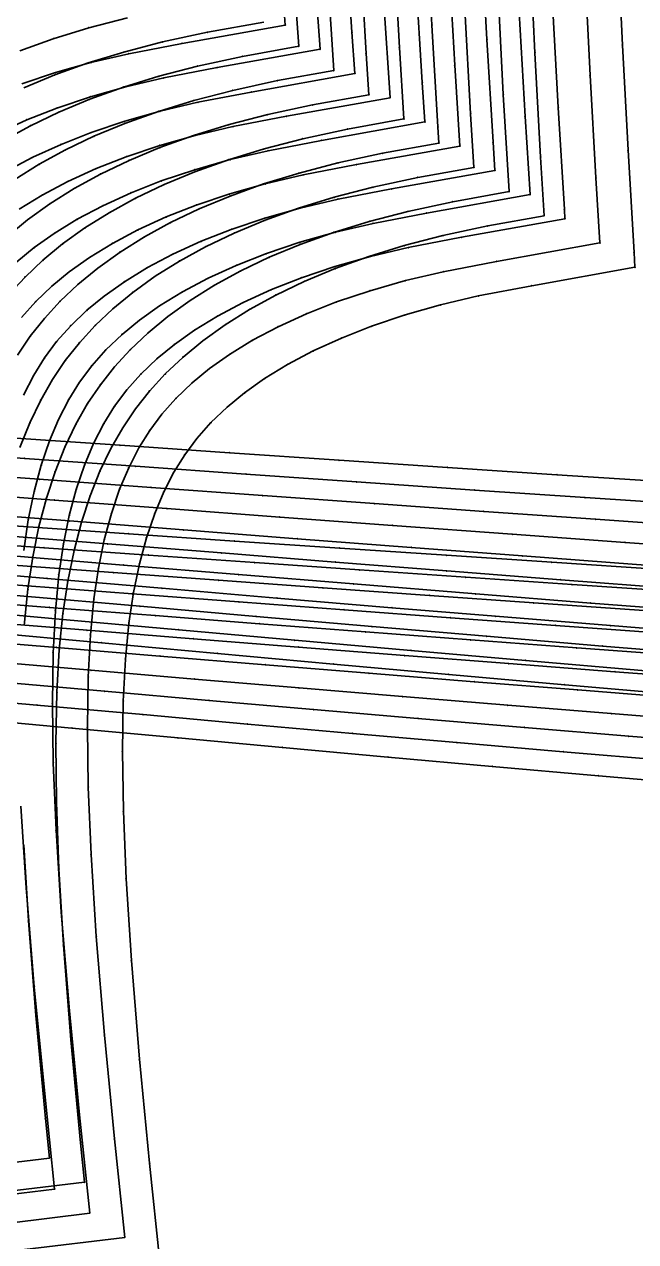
# Model space of a CAD drawing. Extents: x -2408 to 1029, y -526 to 2095.
# Drawn here: x -136.2 to -47.7, y 63.3 to 239.6 of the extents above; entities that cross this region are included whole.
import ezdxf

# ---------------------------------------------------------------- set-up
doc = ezdxf.new("R2010")
doc.units = 0

# ---------------------------------------------------------------- blocks, each defined once
blk = doc.blocks.new(' -30')
at = {"layer": '1'}
for points in [[(-92.109499, 420.534611), (-91.504507, 412.391815), (-106.438525, 409.720329), (-114.166003, 408.231014), (-119.644224, 406.949512), (-124.775494, 405.499108), (-129.635597, 403.873403)], [(-342.760814, -307.877856), (-358.028087, -306.955621), (-373.159335, -306.029753), (-388.425717, -305.092813), (-403.8543, -304.140616), (-419.119852, -303.190243), (-434.551643, -302.220237), (-449.815997, -301.250772), (-464.742282, -300.291929), (-480.513872, -299.265657), (-495.775766, -298.258206), (-511.213094, -297.224178), (-526.473238, -296.190561), (-541.755748, -295.148551), (-557.015282, -294.106065), (-572.430787, -293.055858), (-587.691043, -292.023998), (-603.09054, -290.995455), (-618.352803, -289.993615), (-633.737054, -289.006423), (-649.002495, -288.05404)]]:
    blk.add_lwpolyline(points, dxfattribs=at)
at = {"layer": '14'}
blk.add_lwpolyline([(-336.921449, -295.502206), (-352.774335, -294.549846), (-368.822548, -293.571679), (-384.674062, -292.600278), (-400.525082, -291.622457), (-416.375571, -290.636785), (-432.225418, -289.641835), (-448.074642, -288.636175), (-463.923113, -287.61838), (-479.770851, -286.587015), (-495.617764, -285.540654), (-511.314248, -284.488639), (-527.159674, -283.414513), (-543.004706, -282.333607), (-558.84971, -281.251301), (-574.694902, -280.172981), (-590.540647, -279.104026), (-606.387162, -278.049823), (-622.234812, -277.01575), (-638.083812, -276.007195), (-653.93453, -275.029536)], dxfattribs=at)
at = {"layer": '2'}
blk.add_point((-91.504507, 412.391815), dxfattribs=at)
at = {"layer": '3'}
for p in [(-106.438525, 409.720329), (-114.166003, 408.231014), (-124.775494, 405.499108), (-119.644224, 406.949512), (-543.004706, -282.333607), (-527.159674, -283.414513), (-511.314248, -284.488639), (-495.617764, -285.540654), (-479.770851, -286.587015), (-541.755748, -295.148551), (-526.473238, -296.190561), (-511.213094, -297.224178), (-495.775766, -298.258206), (-480.513872, -299.265657)]:
    blk.add_point(p, dxfattribs=at)
blk = doc.blocks.new(' -31')
at = {"layer": '1'}
for points in [[(-87.433996, 422.815308), (-86.456261, 408.880959), (-101.359358, 406.214972), (-109.088737, 404.725221), (-114.56483, 403.444144), (-119.697359, 401.993329), (-124.556211, 400.367994), (-128.913954, 398.663132), (-133.007615, 396.800484)], [(-340.083135, -311.390266), (-355.240609, -310.441104), (-370.646631, -309.464332), (-386.065395, -308.481187), (-401.470856, -307.495575), (-416.563246, -306.523903), (-431.967762, -305.523372), (-447.064334, -304.533157), (-462.467434, -303.511658), (-477.568247, -302.497232), (-492.969505, -301.447749), (-508.369706, -300.383404), (-523.52564, -299.32246), (-538.924263, -298.235568), (-554.014175, -297.167376), (-569.412716, -296.079403), (-584.484875, -295.02135), (-599.884799, -293.952446), (-614.939891, -292.924438), (-630.342483, -291.895187), (-645.381208, -290.917098)]]:
    blk.add_lwpolyline(points, dxfattribs=at)
at = {"layer": '14'}
for points in [[(-114.330507, 413.443097), (-119.936035, 411.985387), (-125.085454, 410.401247), (-129.93736, 408.658831)], [(-332.263749, -299.147884), (-348.280214, -298.154016), (-363.594789, -297.184995), (-379.609548, -296.167345), (-395.623802, -295.14478), (-411.637522, -294.115509), (-427.65062, -293.07774), (-443.663031, -292.029683), (-459.674685, -290.969549), (-475.685517, -289.895545), (-491.69542, -288.805885), (-508.783074, -287.623881), (-524.791244, -286.501704), (-540.798969, -285.371156), (-556.806537, -284.238117), (-572.814349, -283.10846), (-588.82269, -281.988066), (-604.831886, -280.882811), (-620.84226, -279.798574), (-636.854138, -278.741232), (-652.867844, -277.716665)]]:
    blk.add_lwpolyline(points, dxfattribs=at)
at = {"layer": '2'}
blk.add_point((-86.456261, 408.880959), dxfattribs=at)
at = {"layer": '3'}
for p in [(-119.936035, 411.985387), (-125.085454, 410.401247), (-101.359358, 406.214972), (-109.088737, 404.725221), (-119.697359, 401.993329), (-114.56483, 403.444144), (-124.556211, 400.367994), (-128.913954, 398.663132), (-556.806537, -284.238117), (-540.798969, -285.371156), (-524.791244, -286.501704), (-508.783074, -287.623881), (-491.69542, -288.805885), (-475.685517, -289.895545), (-554.014175, -297.167376), (-538.924263, -298.235568), (-523.52564, -299.32246), (-508.369706, -300.383404), (-492.969505, -301.447749), (-477.568247, -302.497232)]:
    blk.add_point(p, dxfattribs=at)
blk = doc.blocks.new(' -32')
at = {"layer": '1'}
for points in [[(-82.794173, 426.429278), (-81.832603, 411.349699), (-81.407175, 405.370178), (-96.403209, 402.687488), (-104.129246, 401.194404), (-109.606944, 399.907392), (-114.736197, 398.451441), (-119.594673, 396.819776), (-123.94999, 395.108866), (-128.040694, 393.23971), (-131.744729, 391.276312)], [(-331.077609, -315.318585), (-346.409663, -314.335485), (-361.511141, -313.346831), (-376.612028, -312.349246), (-392.062592, -311.327131), (-407.163202, -310.32531), (-422.41166, -309.306678), (-437.511194, -308.289093), (-452.764681, -307.251046), (-467.862725, -306.211758), (-483.121304, -305.147157), (-498.217353, -304.078559), (-513.649987, -302.970201), (-528.743964, -301.873124), (-543.994009, -300.757449), (-559.087372, -299.651705), (-574.317811, -298.539581), (-589.412083, -297.446193), (-604.120497, -296.394241), (-619.720314, -295.298582), (-634.81867, -294.263062), (-650.014154, -293.25094)]]:
    blk.add_lwpolyline(points, dxfattribs=at)
at = {"layer": '14'}
for points in [[(-94.613867, 412.809792), (-102.766152, 411.342033), (-109.250508, 409.93792), (-114.856034, 408.480214), (-120.005453, 406.896074), (-124.857356, 405.153652), (-129.332546, 403.292628)], [(-343.572197, -301.792879), (-358.258268, -300.830447), (-377.132435, -299.587055), (-393.309773, -298.517615), (-409.486565, -297.442485), (-425.662674, -296.359494), (-441.838075, -295.266465), (-458.012707, -294.161219), (-474.186413, -293.041589), (-490.35915, -291.905397), (-506.197571, -290.774652), (-522.368393, -289.603916), (-538.538669, -288.423019), (-554.708762, -287.238375), (-570.879034, -286.056398), (-587.049845, -284.883501), (-603.221597, -283.726093), (-619.394575, -282.590595), (-635.569178, -281.483415), (-651.745769, -280.410968)]]:
    blk.add_lwpolyline(points, dxfattribs=at)
at = {"layer": '2'}
blk.add_point((-81.407175, 405.370178), dxfattribs=at)
at = {"layer": '3'}
for p in [(-102.766152, 411.342033), (-81.832603, 411.349699), (-109.250508, 409.93792), (-114.856034, 408.480214), (-120.005453, 406.896074), (-124.857356, 405.153652), (-96.403209, 402.687488), (-104.129246, 401.194404), (-114.736197, 398.451441), (-109.606944, 399.907392), (-119.594673, 396.819776), (-123.94999, 395.108866), (-128.040694, 393.23971), (-554.708762, -287.238375), (-538.538669, -288.423019), (-522.368393, -289.603916), (-506.197571, -290.774652), (-490.35915, -291.905397), (-474.186413, -293.041589), (-543.994009, -300.757449), (-528.743964, -301.873124), (-513.649987, -302.970201), (-498.217353, -304.078559), (-483.121304, -305.147157)]:
    blk.add_point(p, dxfattribs=at)
blk = doc.blocks.new(' -33')
at = {"layer": '1'}
for points in [[(-77.226999, 415.564104), (-76.319799, 401.866341), (-91.323766, 399.182201), (-99.051053, 397.688816), (-104.527355, 396.402077), (-109.657433, 394.945849), (-114.515112, 393.31441), (-118.870441, 391.603469), (-122.961121, 389.734312), (-126.665149, 387.770869), (-129.992095, 385.728833)], [(-342.352205, -317.947963), (-357.588725, -316.915788), (-372.742656, -315.878392), (-387.978463, -314.83589), (-403.214181, -313.792053), (-418.633127, -312.729474), (-433.867876, -311.671278), (-449.292752, -310.590136), (-464.525998, -309.510678), (-479.956925, -308.402736), (-495.187978, -307.29314), (-510.588491, -306.154018), (-525.817241, -305.012652), (-541.24244, -303.847535), (-556.470265, -302.694468), (-571.874492, -301.530836), (-587.10319, -300.388818), (-602.332926, -299.260738), (-617.718313, -298.141163), (-632.95132, -297.058181), (-648.318027, -295.997145)]]:
    blk.add_lwpolyline(points, dxfattribs=at)
at = {"layer": '14'}
for points in [[(-89.978962, 415.93521), (-89.533863, 409.304581), (-97.686148, 407.836822), (-104.170508, 406.432709), (-109.776037, 404.975003), (-114.925456, 403.390864), (-119.777362, 401.648441), (-124.252552, 399.787417), (-128.386638, 397.809855), (-132.178247, 395.73216)], [(-338.964327, -305.446271), (-355.305994, -304.339087), (-371.877439, -303.2079), (-388.217821, -302.090904), (-404.557672, -300.969821), (-420.896859, -299.842089), (-437.235306, -298.705142), (-453.572917, -297.556414), (-469.909596, -296.393339), (-486.245286, -295.21335), (-503.557809, -293.941453), (-519.891237, -292.722242), (-536.224043, -291.490936), (-552.556552, -290.254478), (-568.889201, -289.019803), (-585.22239, -287.793847), (-601.556519, -286.583548), (-617.892025, -285.395838), (-634.229233, -284.237662), (-650.568579, -283.115953)]]:
    blk.add_lwpolyline(points, dxfattribs=at)
at = {"layer": '2'}
for p in [(-89.533863, 409.304581), (-76.319799, 401.866341)]:
    blk.add_point(p, dxfattribs=at)
at = {"layer": '3'}
for p in [(-97.686148, 407.836822), (-104.170508, 406.432709), (-109.776037, 404.975003), (-114.925456, 403.390864), (-119.777362, 401.648441), (-124.252552, 399.787417), (-91.323766, 399.182201), (-128.386638, 397.809855), (-99.051053, 397.688816), (-109.657433, 394.945849), (-104.527355, 396.402077), (-114.515112, 393.31441), (-118.870441, 391.603469), (-122.961121, 389.734312), (-126.665149, 387.770869), (-552.556552, -290.254478), (-536.224043, -291.490936), (-519.891237, -292.722242), (-503.557809, -293.941453), (-486.245286, -295.21335), (-469.909596, -296.393339), (-556.470265, -302.694468), (-541.24244, -303.847535), (-525.817241, -305.012652), (-510.588491, -306.154018), (-495.187978, -307.29314), (-479.956925, -308.402736)]:
    blk.add_point(p, dxfattribs=at)
blk = doc.blocks.new(' -34')
at = {"layer": '1'}
for points in [[(-72.572019, 419.162456), (-71.643353, 404.066203), (-71.265397, 398.356552), (-86.244791, 395.676803), (-93.974336, 394.182903), (-99.448109, 392.89667), (-104.57968, 391.43995), (-109.435877, 389.808945), (-113.791234, 388.097937), (-117.8819, 386.22872), (-121.585924, 384.265219), (-124.912864, 382.223142), (-127.82395, 380.156398), (-130.334683, 378.096953)], [(-339.819129, -321.472774), (-355.190724, -320.395933), (-370.15938, -319.335385), (-385.530221, -318.247969), (-400.901061, -317.160511), (-415.978248, -316.088815), (-431.348212, -314.988678), (-446.432344, -313.899969), (-461.800815, -312.779261), (-476.892099, -311.664859), (-492.258289, -310.513737), (-507.463499, -309.356625), (-522.827069, -308.170718), (-537.915343, -306.995565), (-553.277709, -305.794596), (-568.34347, -304.61822), (-583.706522, -303.425983), (-599.070645, -302.247155), (-614.115947, -301.111752), (-629.483418, -299.977411), (-644.508405, -298.898956), (-659.880782, -297.832882)]]:
    blk.add_lwpolyline(points, dxfattribs=at)
at = {"layer": '14'}
for points in [[(-85.26271, 418.531257), (-84.453869, 405.799408), (-92.606148, 404.331627), (-99.090505, 402.927502), (-104.696034, 401.469792), (-109.845452, 399.885653), (-114.697358, 398.143236), (-119.172548, 396.282237), (-123.306636, 394.304677), (-127.09825, 392.226958), (-130.621163, 390.018037)], [(-336.893554, -308.944686), (-353.398217, -307.7883), (-369.264324, -306.666958), (-385.767575, -305.500612), (-402.270282, -304.331553), (-418.772371, -303.156799), (-435.273654, -301.973375), (-451.774057, -300.778302), (-468.273469, -299.568599), (-484.771777, -298.341289), (-500.863847, -297.124308), (-517.359792, -295.856225), (-533.854946, -294.573899), (-550.349751, -293.28483), (-566.844649, -291.996522), (-583.340118, -290.716473), (-599.836525, -289.452191), (-616.334348, -288.211174), (-632.83403, -287.000926), (-649.336013, -285.828948)]]:
    blk.add_lwpolyline(points, dxfattribs=at)
at = {"layer": '2'}
for p in [(-84.453869, 405.799408), (-71.265397, 398.356552)]:
    blk.add_point(p, dxfattribs=at)
at = {"layer": '3'}
for p in [(-92.606148, 404.331627), (-71.643353, 404.066203), (-99.090505, 402.927502), (-104.696034, 401.469792), (-109.845452, 399.885653), (-114.697358, 398.143236), (-119.172548, 396.282237), (-86.244791, 395.676803), (-123.306636, 394.304677), (-93.974336, 394.182903), (-127.09825, 392.226958), (-104.57968, 391.43995), (-99.448109, 392.89667), (-109.435877, 389.808945), (-113.791234, 388.097937), (-117.8819, 386.22872), (-121.585924, 384.265219), (-124.912864, 382.223142), (-127.82395, 380.156398), (-550.349751, -293.28483), (-533.854946, -294.573899), (-517.359792, -295.856225), (-500.863847, -297.124308), (-484.771777, -298.341289), (-553.277709, -305.794596), (-537.915343, -306.995565), (-522.827069, -308.170718), (-507.463499, -309.356625), (-492.258289, -310.513737), (-476.892099, -311.664859)]:
    blk.add_point(p, dxfattribs=at)
blk = doc.blocks.new(' -35')
at = {"layer": '1'}
for points in [[(-67.811545, 421.687174), (-66.930013, 406.553247), (-66.17599, 394.85302), (-81.165415, 392.171487), (-88.89632, 390.677279), (-94.368574, 389.391358), (-99.501039, 387.934344), (-104.356352, 386.303574), (-108.711718, 384.592521), (-112.802369, 382.723279), (-116.506403, 380.75976), (-119.833344, 378.717621), (-122.744405, 376.650841), (-125.254687, 374.591743), (-127.605404, 372.347779), (-129.642917, 370.055695)], [(-334.311362, -325.221521), (-349.682815, -324.113959), (-364.688368, -323.015634), (-380.058656, -321.892006), (-395.429036, -320.769594), (-410.489672, -319.666531), (-425.859359, -318.534784), (-440.927501, -317.417342), (-456.295825, -316.267188), (-471.371645, -315.126101), (-486.737789, -313.947217), (-501.821522, -312.771718), (-517.184815, -311.556191), (-532.431516, -310.3369), (-547.793194, -309.10119), (-562.848737, -307.889119), (-578.210751, -306.657574), (-593.573671, -305.437374), (-608.60819, -304.260266), (-623.974281, -303.080739), (-638.987994, -301.957219), (-654.358941, -300.84264)]]:
    blk.add_lwpolyline(points, dxfattribs=at)
at = {"layer": '14'}
for points in [[(-80.623388, 423.163421), (-79.765243, 408.288339), (-79.373865, 402.294197), (-87.52615, 400.826416), (-94.01051, 399.422292), (-99.616039, 397.964583), (-104.765455, 396.380455), (-109.617357, 394.638053), (-114.092551, 392.777033), (-118.226634, 390.799471), (-122.018247, 388.721776), (-125.541166, 386.51286), (-128.775672, 384.189023), (-131.64112, 381.828763)], [(-331.366799, -312.698138), (-347.864946, -311.511442), (-363.762553, -310.349417), (-380.258736, -309.144425), (-396.754401, -307.938803), (-413.249481, -306.729329), (-429.743777, -305.51279), (-446.237205, -304.285964), (-462.72968, -303.045631), (-479.221003, -301.788578), (-495.711088, -300.511585), (-511.856321, -299.239829), (-528.344142, -297.923994), (-544.831437, -296.598554), (-561.318709, -295.271153), (-577.806346, -293.949448), (-594.294851, -292.641083), (-610.784727, -291.353704), (-627.276361, -290.094966), (-643.770257, -288.872514), (-660.266918, -287.693996)]]:
    blk.add_lwpolyline(points, dxfattribs=at)
at = {"layer": '2'}
for p in [(-79.373865, 402.294197), (-66.17599, 394.85302)]:
    blk.add_point(p, dxfattribs=at)
at = {"layer": '3'}
for p in [(-79.765243, 408.288339), (-66.930013, 406.553247), (-87.52615, 400.826416), (-94.01051, 399.422292), (-99.616039, 397.964583), (-104.765455, 396.380455), (-109.617357, 394.638053), (-114.092551, 392.777033), (-81.165415, 392.171487), (-118.226634, 390.799471), (-88.89632, 390.677279), (-122.018247, 388.721776), (-99.501039, 387.934344), (-94.368574, 389.391358), (-125.541166, 386.51286), (-104.356352, 386.303574), (-108.711718, 384.592521), (-128.775672, 384.189023), (-112.802369, 382.723279), (-116.506403, 380.75976), (-119.833344, 378.717621), (-122.744405, 376.650841), (-125.254687, 374.591743), (-127.605404, 372.347779), (-544.831437, -296.598554), (-528.344142, -297.923994), (-511.856321, -299.239829), (-495.711088, -300.511585), (-479.221003, -301.788578), (-547.793194, -309.10119), (-532.431516, -310.3369), (-517.184815, -311.556191), (-501.821522, -312.771718), (-486.737789, -313.947217), (-471.371645, -315.126101)]:
    blk.add_point(p, dxfattribs=at)
blk = doc.blocks.new(' -36')
at = {"layer": '1'}
for points in [[(-63.094369, 425.353161), (-62.282581, 410.275614), (-61.385978, 395.424654), (-61.120334, 391.34346), (-76.085423, 388.66629), (-83.816337, 387.172087), (-89.288583, 385.886163), (-94.421052, 384.429136), (-99.276354, 382.798364), (-103.631714, 381.087337), (-107.722366, 379.218105), (-111.426399, 377.25456), (-114.753342, 375.212414), (-117.664402, 373.145632), (-120.174683, 371.086539), (-122.525402, 368.842584), (-124.562921, 366.550502), (-126.319927, 364.192441), (-127.876214, 361.6794), (-129.356092, 358.791066)], [(-340.762445, -328.112092), (-355.750952, -326.984822), (-371.109986, -325.825073), (-386.098316, -324.695337), (-401.323935, -323.547214), (-416.311969, -322.413832), (-431.546185, -321.255755), (-446.533149, -320.107825), (-461.776212, -318.928919), (-476.761207, -317.756053), (-491.744892, -316.566135), (-506.995499, -315.335066), (-521.97626, -314.109339), (-537.243101, -312.84839), (-552.222473, -311.605443), (-567.447619, -310.342887), (-582.427615, -309.107693), (-597.629275, -307.867498), (-612.611917, -306.664332), (-627.790771, -305.471098), (-642.777801, -304.324451), (-657.767659, -303.214828)]]:
    blk.add_lwpolyline(points, dxfattribs=at)
at = {"layer": '14'}
for points in [[(-75.777909, 424.510275), (-74.942438, 409.13884), (-74.293866, 398.788986), (-82.446145, 397.321223), (-88.930501, 395.917101), (-94.53603, 394.459385), (-99.685448, 392.875248), (-104.537354, 391.132844), (-109.012544, 389.271825), (-113.14663, 387.294263), (-116.93824, 385.216569), (-120.461156, 383.007653), (-123.695663, 380.683819), (-126.561111, 378.323579), (-129.135956, 375.88832), (-131.42199, 373.39571)], [(-343.072354, -315.204281), (-358.265572, -314.058516), (-374.924507, -312.801369), (-391.582949, -311.545906), (-408.240853, -310.288464), (-424.89798, -309.025397), (-441.554228, -307.753049), (-458.209454, -306.467765), (-474.863555, -305.165888), (-491.516312, -303.84377), (-509.21767, -302.412573), (-525.867796, -301.045736), (-542.517232, -299.667298), (-559.166528, -298.285501), (-575.816194, -296.908591), (-592.466782, -295.544809), (-609.118724, -294.202407), (-625.772571, -292.889628), (-642.428835, -291.614717), (-659.088025, -290.385919)]]:
    blk.add_lwpolyline(points, dxfattribs=at)
at = {"layer": '2'}
for p in [(-74.293866, 398.788986), (-61.120334, 391.34346)]:
    blk.add_point(p, dxfattribs=at)
at = {"layer": '3'}
for p in [(-74.942438, 409.13884), (-62.282581, 410.275614), (-82.446145, 397.321223), (-88.930501, 395.917101), (-61.385978, 395.424654), (-94.53603, 394.459385), (-99.685448, 392.875248), (-104.537354, 391.132844), (-109.012544, 389.271825), (-76.085423, 388.66629), (-113.14663, 387.294263), (-83.816337, 387.172087), (-116.93824, 385.216569), (-94.421052, 384.429136), (-89.288583, 385.886163), (-120.461156, 383.007653), (-99.276354, 382.798364), (-103.631714, 381.087337), (-123.695663, 380.683819), (-107.722366, 379.218105), (-126.561111, 378.323579), (-111.426399, 377.25456), (-129.135956, 375.88832), (-114.753342, 375.212414), (-117.664402, 373.145632), (-120.174683, 371.086539), (-122.525402, 368.842584), (-124.562921, 366.550502), (-126.319927, 364.192441), (-127.876214, 361.6794), (-542.517232, -299.667298), (-525.867796, -301.045736), (-509.21767, -302.412573), (-491.516312, -303.84377), (-474.863555, -305.165888), (-552.222473, -311.605443), (-537.243101, -312.84839), (-521.97626, -314.109339), (-506.995499, -315.335066), (-491.744892, -316.566135), (-476.761207, -317.756053)]:
    blk.add_point(p, dxfattribs=at)
blk = doc.blocks.new(' -37')
at = {"layer": '1'}
for points in [[(-57.615895, 414.215875), (-56.739934, 399.142059), (-56.025076, 387.840996), (-71.006287, 385.160944), (-78.7391, 383.666296), (-84.209217, 382.38079), (-89.342939, 380.923341), (-94.197003, 379.292918), (-98.55238, 377.581844), (-102.643017, 375.712574), (-106.347051, 373.748976), (-109.673999, 371.706772), (-112.585029, 369.639976), (-115.094682, 367.581358), (-117.445468, 365.337307), (-119.48304, 363.045147), (-121.240083, 360.687013), (-122.796398, 358.173875), (-124.276295, 355.285432), (-125.589457, 352.164937), (-126.789095, 348.645596), (-127.810593, 344.85966), (-128.659821, 340.744962), (-129.317732, 336.295961)], [(-129.725852, 299.281603), (-128.969738, 287.432878), (-127.792769, 273.126968), (-126.339501, 258.081565), (-124.848623, 243.833447), (-132.902597, 242.83007)], [(-335.917759, -331.835962), (-350.905916, -330.678179), (-366.176563, -329.487888), (-381.164088, -328.321985), (-396.497297, -327.130311), (-411.484805, -325.964191), (-426.703417, -324.775503), (-441.690021, -323.597393), (-456.40136, -322.431127), (-471.902847, -321.188842), (-486.886278, -319.971408), (-502.122527, -318.713448), (-517.102886, -317.458679), (-532.226095, -316.177901), (-547.204588, -314.901198), (-562.419911, -313.602854), (-577.398712, -312.329684), (-592.590059, -311.049699), (-607.571222, -309.804694), (-622.739327, -308.568078), (-637.724826, -307.376246), (-652.713141, -306.219829)]]:
    blk.add_lwpolyline(points, dxfattribs=at)
at = {"layer": '14'}
for points in [[(-71.011885, 427.871079), (-70.23439, 412.379166), (-69.366786, 397.622468), (-69.213867, 395.283775), (-77.366151, 393.816017), (-83.850508, 392.411904), (-89.456035, 390.954197), (-94.605451, 389.370058), (-99.457357, 387.627636), (-103.932547, 385.766617), (-108.066634, 383.789075), (-111.858248, 381.711364), (-115.381162, 379.502442), (-118.615671, 377.178627), (-121.481122, 374.818377), (-124.055962, 372.383106), (-126.341996, 369.890513), (-128.376879, 367.313659), (-130.222594, 364.572982)], [(-340.266953, -318.765713), (-356.91931, -317.470753), (-372.143739, -316.284671), (-388.794947, -314.990613), (-405.445605, -313.696131), (-422.095541, -312.397339), (-438.7446, -311.090346), (-455.392629, -309.771261), (-472.039473, -308.436196), (-488.684979, -307.081259), (-503.666149, -305.841563), (-520.308955, -304.442927), (-536.950896, -303.029512), (-553.592508, -301.609709), (-570.234326, -300.191908), (-586.876888, -298.7845), (-603.520729, -297.395875), (-620.166385, -296.034424), (-636.814393, -294.708537), (-653.465288, -293.426604)]]:
    blk.add_lwpolyline(points, dxfattribs=at)
at = {"layer": '2'}
for p in [(-69.213867, 395.283775), (-56.025076, 387.840996), (-124.848623, 243.833447)]:
    blk.add_point(p, dxfattribs=at)
at = {"layer": '3'}
for p in [(-70.23439, 412.379166), (-56.739934, 399.142059), (-69.366786, 397.622468), (-77.366151, 393.816017), (-83.850508, 392.411904), (-89.456035, 390.954197), (-94.605451, 389.370058), (-99.457357, 387.627636), (-103.932547, 385.766617), (-71.006287, 385.160944), (-108.066634, 383.789075), (-78.7391, 383.666296), (-111.858248, 381.711364), (-89.342939, 380.923341), (-84.209217, 382.38079), (-115.381162, 379.502442), (-94.197003, 379.292918), (-98.55238, 377.581844), (-118.615671, 377.178627), (-102.643017, 375.712574), (-121.481122, 374.818377), (-106.347051, 373.748976), (-124.055962, 372.383106), (-109.673999, 371.706772), (-126.341996, 369.890513), (-112.585029, 369.639976), (-128.376879, 367.313659), (-115.094682, 367.581358), (-117.445468, 365.337307), (-119.48304, 363.045147), (-121.240083, 360.687013), (-122.796398, 358.173875), (-124.276295, 355.285432), (-125.589457, 352.164937), (-126.789095, 348.645596), (-127.810593, 344.85966), (-128.659821, 340.744962), (-128.969738, 287.432878), (-127.792769, 273.126968), (-126.339501, 258.081565), (-553.592508, -301.609709), (-536.950896, -303.029512), (-520.308955, -304.442927), (-503.666149, -305.841563), (-488.684979, -307.081259), (-472.039473, -308.436196), (-547.204588, -314.901198), (-532.226095, -316.177901), (-517.102886, -317.458679), (-502.122527, -318.713448), (-486.886278, -319.971408), (-471.902847, -321.188842)]:
    blk.add_point(p, dxfattribs=at)
blk = doc.blocks.new(' -38')
at = {"layer": '1'}
for points in [[(-52.77128, 415.446312), (-51.94388, 400.436293), (-51.048263, 385.658428), (-50.963736, 384.332466), (-65.925444, 381.655884), (-73.656435, 380.161651), (-79.128596, 378.875739), (-84.261116, 377.4187), (-89.116377, 375.787959), (-93.471737, 374.076918), (-97.562388, 372.207672), (-101.266422, 370.24413), (-104.593365, 368.202008), (-107.504424, 366.135233), (-110.014685, 364.076148), (-112.3654, 361.832164), (-114.402923, 359.540093), (-116.159926, 357.182056), (-117.71621, 354.669011), (-119.196093, 351.780676), (-120.509258, 348.660266), (-121.708893, 345.141071), (-122.730403, 341.355245), (-123.579661, 337.240669), (-124.237608, 332.7918), (-124.739476, 327.578661), (-125.058448, 321.490579), (-125.169783, 314.188447), (-125.045996, 305.55323), (-124.646099, 295.781053), (-123.889788, 283.928371), (-122.71314, 269.625859), (-121.260281, 254.58402), (-119.770031, 240.341415), (-131.405594, 238.912487)], [(-332.188029, -335.492538), (-347.30672, -334.294263), (-362.753914, -333.053838), (-377.871486, -331.841428), (-393.234888, -330.611362), (-408.352656, -329.401497), (-423.47021, -328.188497), (-438.85538, -326.946902), (-453.971525, -325.717039), (-469.36682, -324.451346), (-484.480579, -323.19214), (-499.886211, -321.887599), (-514.996526, -320.588153), (-530.160561, -319.268771), (-545.268729, -317.944592), (-560.649482, -316.593849), (-575.757856, -315.271431), (-590.867173, -313.959848), (-606.223716, -312.644678), (-621.336548, -311.374729), (-636.669241, -310.117893), (-651.78772, -308.916319)]]:
    blk.add_lwpolyline(points, dxfattribs=at)
at = {"layer": '14'}
for points in [[(-65.448873, 414.684796), (-64.616711, 399.548003), (-64.133868, 391.778603), (-72.286152, 390.310821), (-78.77051, 388.906697), (-84.37604, 387.448986), (-89.525457, 385.864846), (-94.37736, 384.122429), (-98.852553, 382.26143), (-102.986636, 380.283874), (-106.778249, 378.206179), (-110.301168, 375.997263), (-113.535674, 373.673425), (-116.401121, 371.313164), (-118.975961, 368.877891), (-121.261995, 366.385298), (-123.296878, 363.808445), (-125.142597, 361.067782), (-126.843638, 358.08652), (-128.435622, 354.770875), (-129.860531, 351.203596)], [(-338.143007, -322.285768), (-354.957992, -320.939086), (-372.280916, -319.547715), (-389.094561, -318.202078), (-405.907649, -316.856893), (-422.719985, -315.507814), (-439.531393, -314.150492), (-456.341658, -312.780583), (-473.150681, -311.393731), (-489.958248, -309.985592), (-506.522355, -308.572932), (-523.326884, -307.116879), (-540.130614, -305.646606), (-556.934097, -304.171134), (-573.737918, -302.699483), (-590.542667, -301.240673), (-607.348893, -299.803726), (-624.157259, -298.397655), (-640.968316, -297.031482), (-657.782651, -295.714229)]]:
    blk.add_lwpolyline(points, dxfattribs=at)
at = {"layer": '2'}
for p in [(-64.133868, 391.778603), (-50.963736, 384.332466), (-119.770031, 240.341415)]:
    blk.add_point(p, dxfattribs=at)
at = {"layer": '3'}
for p in [(-51.94388, 400.436293), (-64.616711, 399.548003), (-72.286152, 390.310821), (-78.77051, 388.906697), (-84.37604, 387.448986), (-89.525457, 385.864846), (-51.048263, 385.658428), (-94.37736, 384.122429), (-98.852553, 382.26143), (-65.925444, 381.655884), (-102.986636, 380.283874), (-73.656435, 380.161651), (-106.778249, 378.206179), (-84.261116, 377.4187), (-79.128596, 378.875739), (-110.301168, 375.997263), (-89.116377, 375.787959), (-93.471737, 374.076918), (-113.535674, 373.673425), (-97.562388, 372.207672), (-116.401121, 371.313164), (-101.266422, 370.24413), (-118.975961, 368.877891), (-104.593365, 368.202008), (-121.261995, 366.385298), (-107.504424, 366.135233), (-123.296878, 363.808445), (-110.014685, 364.076148), (-112.3654, 361.832164), (-125.142597, 361.067782), (-126.843638, 358.08652), (-114.402923, 359.540093), (-116.159926, 357.182056), (-128.435622, 354.770875), (-117.71621, 354.669011), (-119.196093, 351.780676), (-120.509258, 348.660266), (-121.708893, 345.141071), (-122.730403, 341.355245), (-123.579661, 337.240669), (-124.237608, 332.7918), (-124.739476, 327.578661), (-125.058448, 321.490579), (-125.169783, 314.188447), (-125.045996, 305.55323), (-124.646099, 295.781053), (-123.889788, 283.928371), (-122.71314, 269.625859), (-121.260281, 254.58402), (-540.130614, -305.646606), (-523.326884, -307.116879), (-506.522355, -308.572932), (-489.958248, -309.985592), (-473.150681, -311.393731), (-545.268729, -317.944592), (-530.160561, -319.268771), (-514.996526, -320.588153), (-499.886211, -321.887599), (-484.480579, -323.19214), (-469.36682, -324.451346)]:
    blk.add_point(p, dxfattribs=at)
blk = doc.blocks.new(' -39')
at = {"layer": '1'}
for points in [[(-48.097696, 420.523488), (-47.314612, 405.109559), (-46.472991, 390.238105), (-45.901623, 380.824051), (-60.845311, 378.150715), (-68.57599, 376.656565), (-74.048498, 375.37059), (-79.180812, 373.913615), (-84.036269, 372.282799), (-88.391627, 370.571777), (-92.482287, 368.702528), (-96.186315, 366.739004), (-99.513259, 364.696873), (-102.424319, 362.6301), (-104.93468, 360.570946), (-107.28539, 358.32699), (-109.322896, 356.034913), (-111.079901, 353.676883), (-112.636186, 351.163852), (-114.116059, 348.275538), (-115.429221, 345.155144), (-116.628855, 341.635975), (-117.650377, 337.850158), (-118.499634, 333.735612), (-119.157584, 329.286765), (-119.65947, 324.073476), (-119.978436, 317.985633), (-120.08978, 310.68328), (-119.966007, 302.048417), (-119.566144, 292.276634), (-118.809798, 280.423291), (-117.633191, 266.121346), (-116.180411, 251.080132), (-114.688721, 236.823578), (-129.21387, 235.074452)], [(-341.689337, -338.093001), (-357.145262, -336.818644), (-372.261771, -335.568273), (-387.650479, -334.297441), (-402.767506, -333.05311), (-417.884442, -331.808156), (-433.252995, -330.536635), (-448.368769, -329.277223), (-463.747899, -327.984156), (-478.861423, -326.697909), (-494.251373, -325.367842), (-509.361396, -324.041534), (-524.576187, -322.688298), (-539.683514, -321.331744), (-555.054786, -319.945953), (-570.16184, -318.585931), (-585.269618, -317.234377), (-600.616008, -315.876921), (-615.727055, -314.562388), (-631.049142, -313.258955), (-646.165642, -312.008673)]]:
    blk.add_lwpolyline(points, dxfattribs=at)
at = {"layer": '14'}
for points in [[(-60.688099, 417.919187), (-59.889496, 402.333824), (-59.053864, 388.273392), (-67.206148, 386.805628), (-73.690505, 385.401506), (-79.296033, 383.943789), (-84.44545, 382.359653), (-89.297355, 380.617249), (-93.772544, 378.75623), (-97.906632, 376.778668), (-101.698246, 374.700973), (-105.221159, 372.492058), (-108.455663, 370.168223), (-111.321111, 367.807983), (-113.895957, 365.372723), (-116.181995, 362.880114), (-118.216874, 360.303259), (-120.062588, 357.5626), (-121.76363, 354.581332), (-123.355615, 351.265695), (-124.780524, 347.698396), (-126.027378, 343.896692), (-127.110303, 339.786937), (-128.014336, 335.358655), (-128.713903, 330.676736), (-129.234475, 325.450803)], [(-129.305154, 293.684608), (-128.645475, 282.660936), (-127.550548, 268.965145), (-126.162558, 254.028983), (-125.592861, 248.307781), (-135.287115, 247.153078)], [(-332.512111, -326.100088), (-349.320393, -324.721841), (-366.674352, -323.2841), (-383.480726, -321.898169), (-400.286632, -320.515133), (-417.091804, -319.130417), (-433.89609, -317.739438), (-450.699301, -316.337614), (-467.501246, -314.920366), (-484.301774, -313.48311), (-500.92053, -312.0371), (-517.71781, -310.550055), (-534.513969, -309.04535), (-551.309658, -307.532143), (-568.105492, -306.019597), (-584.902087, -304.516876), (-601.700095, -303.033139), (-618.500055, -301.577554), (-635.302619, -300.159282), (-652.108404, -298.787484)]]:
    blk.add_lwpolyline(points, dxfattribs=at)
at = {"layer": '2'}
for p in [(-59.053864, 388.273392), (-45.901623, 380.824051), (-125.592861, 248.307781), (-114.688721, 236.823578)]:
    blk.add_point(p, dxfattribs=at)
at = {"layer": '3'}
for p in [(-47.314612, 405.109559), (-59.889496, 402.333824), (-46.472991, 390.238105), (-67.206148, 386.805628), (-73.690505, 385.401506), (-79.296033, 383.943789), (-84.44545, 382.359653), (-89.297355, 380.617249), (-93.772544, 378.75623), (-60.845311, 378.150715), (-97.906632, 376.778668), (-68.57599, 376.656565), (-101.698246, 374.700973), (-79.180812, 373.913615), (-74.048498, 375.37059), (-105.221159, 372.492058), (-84.036269, 372.282799), (-88.391627, 370.571777), (-108.455663, 370.168223), (-92.482287, 368.702528), (-111.321111, 367.807983), (-96.186315, 366.739004), (-113.895957, 365.372723), (-99.513259, 364.696873), (-116.181995, 362.880114), (-102.424319, 362.6301), (-118.216874, 360.303259), (-104.93468, 360.570946), (-107.28539, 358.32699), (-120.062588, 357.5626), (-121.76363, 354.581332), (-109.322896, 356.034913), (-111.079901, 353.676883), (-123.355615, 351.265695), (-112.636186, 351.163852), (-124.780524, 347.698396), (-114.116059, 348.275538), (-126.027378, 343.896692), (-115.429221, 345.155144), (-116.628855, 341.635975), (-127.110303, 339.786937), (-117.650377, 337.850158), (-128.014336, 335.358655), (-118.499634, 333.735612), (-128.713903, 330.676736), (-119.157584, 329.286765), (-119.65947, 324.073476), (-119.978436, 317.985633), (-120.08978, 310.68328), (-119.966007, 302.048417), (-119.566144, 292.276634), (-128.645475, 282.660936), (-118.809798, 280.423291), (-127.550548, 268.965145), (-117.633191, 266.121346), (-126.162558, 254.028983), (-116.180411, 251.080132), (-551.309658, -307.532143), (-534.513969, -309.04535), (-517.71781, -310.550055), (-500.92053, -312.0371), (-484.301774, -313.48311), (-555.054786, -319.945953), (-539.683514, -321.331744), (-524.576187, -322.688298), (-509.361396, -324.041534), (-494.251373, -325.367842), (-478.861423, -326.697909)]:
    blk.add_point(p, dxfattribs=at)
blk = doc.blocks.new(' -40')
at = {"layer": '1'}
for points in [[(-43.350551, 424.78795), (-42.627892, 409.482659), (-41.816657, 394.26414), (-40.950447, 379.430905), (-40.819788, 377.319183), (-55.765857, 374.645403), (-63.497741, 373.150979), (-68.9689, 371.865275), (-74.102009, 370.408034), (-78.956683, 368.777439), (-83.312053, 367.066388), (-87.402697, 365.197137), (-91.106734, 363.233566), (-94.433674, 361.191388), (-97.344718, 359.124586), (-99.854679, 357.065734), (-102.205432, 354.821745), (-104.242979, 352.529625), (-106.000001, 350.17152), (-107.556301, 347.658431), (-109.036188, 344.770064), (-110.349353, 341.649612), (-111.54899, 338.130338), (-112.570497, 334.34444), (-113.419742, 330.229825), (-114.077672, 325.780903), (-114.579482, 320.568201), (-114.898473, 314.479399), (-115.009781, 307.177912), (-114.885964, 298.541691), (-114.485981, 288.76837), (-113.72976, 276.917634), (-112.552935, 262.613457), (-111.099894, 247.569874), (-109.606695, 233.299084)], [(-336.593261, -341.872497), (-352.059155, -340.566054), (-367.17452, -339.277857), (-382.593038, -337.965144), (-397.709153, -336.685594), (-412.540104, -335.431908), (-428.177228, -334.10545), (-443.292466, -332.815598), (-458.655252, -331.494238), (-473.768397, -330.180048), (-489.14248, -328.823993), (-504.252189, -327.470857), (-519.516702, -326.084075), (-534.62323, -324.695915), (-549.985163, -323.276147), (-565.090924, -321.879659), (-580.19726, -320.489389), (-595.533707, -319.091128), (-610.643021, -317.733578), (-625.954713, -316.385265), (-641.069319, -315.088067), (-656.357293, -313.81678)]]:
    blk.add_lwpolyline(points, dxfattribs=at)
at = {"layer": '14'}
for points in [[(-56.016861, 423.738739), (-55.302816, 408.380338), (-54.488636, 393.254993), (-53.973866, 384.768181), (-62.12615, 383.300422), (-68.610508, 381.896309), (-74.216036, 380.438603), (-79.365452, 378.854464), (-84.217357, 377.112041), (-88.692551, 375.251017), (-92.826634, 373.273455), (-96.618247, 371.19576), (-100.141166, 368.986844), (-103.375672, 366.663009), (-106.24112, 364.302769), (-108.81596, 361.867511), (-111.101994, 359.374918), (-113.136877, 356.798064), (-114.982592, 354.057387), (-116.683633, 351.076118), (-118.275622, 347.760493), (-119.700529, 344.193205), (-120.947379, 340.391491), (-122.030309, 336.281746), (-122.934342, 331.853443), (-123.633903, 327.171516), (-124.154473, 321.945579), (-124.502788, 315.758377), (-124.659085, 308.373374), (-124.576249, 299.867771), (-124.225149, 290.179379), (-123.56547, 279.155712), (-122.470542, 265.459926), (-121.082552, 250.523774), (-120.512857, 244.802589), (-131.364567, 243.530493)], [(-343.687526, -328.530458), (-358.272856, -327.286604), (-377.871778, -325.620422), (-394.67039, -324.198484), (-411.468373, -322.777212), (-428.265524, -321.351802), (-445.061677, -319.917446), (-461.856551, -318.469345), (-478.64998, -317.002693), (-495.441762, -315.512684), (-512.113697, -314.006659), (-528.902373, -312.468892), (-545.690378, -310.919236), (-562.47828, -309.366994), (-579.266757, -307.821457), (-596.056452, -306.291923), (-612.848006, -304.787688), (-629.642099, -303.318043), (-646.439297, -301.892292)]]:
    blk.add_lwpolyline(points, dxfattribs=at)
at = {"layer": '2'}
for p in [(-53.973866, 384.768181), (-40.819788, 377.319183), (-120.512857, 244.802589)]:
    blk.add_point(p, dxfattribs=at)
at = {"layer": '3'}
for p in [(-42.627892, 409.482659), (-55.302816, 408.380338), (-54.488636, 393.254993), (-41.816657, 394.26414), (-62.12615, 383.300422), (-68.610508, 381.896309), (-74.216036, 380.438603), (-40.950447, 379.430905), (-79.365452, 378.854464), (-84.217357, 377.112041), (-88.692551, 375.251017), (-55.765857, 374.645403), (-92.826634, 373.273455), (-63.497741, 373.150979), (-96.618247, 371.19576), (-74.102009, 370.408034), (-68.9689, 371.865275), (-100.141166, 368.986844), (-78.956683, 368.777439), (-103.375672, 366.663009), (-83.312053, 367.066388), (-87.402697, 365.197137), (-106.24112, 364.302769), (-91.106734, 363.233566), (-108.81596, 361.867511), (-94.433674, 361.191388), (-111.101994, 359.374918), (-97.344718, 359.124586), (-113.136877, 356.798064), (-99.854679, 357.065734), (-102.205432, 354.821745), (-114.982592, 354.057387), (-116.683633, 351.076118), (-104.242979, 352.529625), (-106.000001, 350.17152), (-118.275622, 347.760493), (-107.556301, 347.658431), (-119.700529, 344.193205), (-109.036188, 344.770064), (-120.947379, 340.391491), (-110.349353, 341.649612), (-111.54899, 338.130338), (-122.030309, 336.281746), (-112.570497, 334.34444), (-122.934342, 331.853443), (-113.419742, 330.229825), (-123.633903, 327.171516), (-114.077672, 325.780903), (-124.154473, 321.945579), (-114.579482, 320.568201), (-124.502788, 315.758377), (-114.898473, 314.479399), (-124.659085, 308.373374), (-115.009781, 307.177912), (-124.576249, 299.867771), (-114.885964, 298.541691), (-124.225149, 290.179379), (-114.485981, 288.76837), (-123.56547, 279.155712), (-113.72976, 276.917634), (-122.470542, 265.459926), (-112.552935, 262.613457), (-121.082552, 250.523774), (-111.099894, 247.569874), (-545.690378, -310.919236), (-528.902373, -312.468892), (-512.113697, -314.006659), (-495.441762, -315.512684), (-478.64998, -317.002693), (-549.985163, -323.276147), (-534.62323, -324.695915), (-519.516702, -326.084075), (-504.252189, -327.470857), (-489.14248, -328.823993), (-473.768397, -330.180048)]:
    blk.add_point(p, dxfattribs=at)

msp = doc.modelspace()

# ---------------------------------------------------------------- block references
at = {"layer": '1'}
for name, p in [(' -32', (420.69429, 460.98861)), (' -34', (420.69429, 460.98861)), (' -36', (420.69429, 460.98861)), (' -38', (420.69429, 460.98861)), (' -33', (420.69429, 460.98861)), (' -35', (420.69429, 460.98861)), (' -37', (420.69429, 460.98861)), (' -39', (420.69429, 460.98861)), (' -40', (420.69429, 460.98861)), (' -31', (420.69429, 460.98861)), (' -30', (420.69429, 460.98861)), (' -32', (-6.918598, -172.870121)), (' -31', (-6.913053, -172.870221)), (' -30', (-6.907502, -172.870213)), (' -38', (-6.951881, -172.870051)), (' -36', (-6.940789, -172.870126)), (' -34', (-6.929678, -172.869999)), (' -39', (-6.957418, -172.869929)), (' -37', (-6.946326, -172.869989)), (' -35', (-6.935229, -172.87)), (' -33', (-6.924133, -172.870029)), (' -40', (-6.962963, -172.869906))]:
    msp.add_blockref(name, p, dxfattribs=at)

doc.saveas('drawing.dxf')
